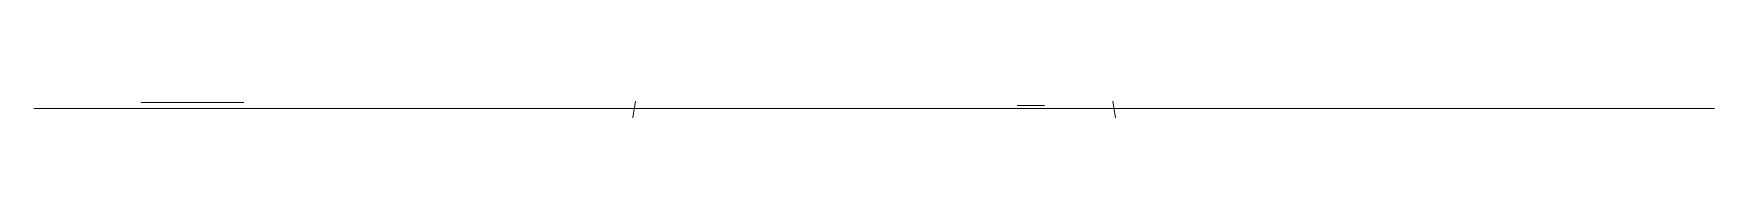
# Model space of a CAD drawing. Header units: inches. Extents: x 3268 to 7018, y 976 to 6708.
# Drawn here: x 5716.43 to 5717.817, y 3497.656 to 3497.67 of the extents above; entities that cross this region are included whole.
import ezdxf

# ---------------------------------------------------------------- set-up
doc = ezdxf.new("R2010")
doc.units = ezdxf.units.IN
doc.header["$MEASUREMENT"] = 0
doc.layers.add('G-IMPT', color=8, linetype='Continuous', lineweight=9)
doc.layers.add('Q-SPCQ', color=91, linetype='Continuous', lineweight=9)

# ---------------------------------------------------------------- blocks, each defined once
blk = doc.blocks.new('Add On Locker for Revit - LKR-2_10_dwg_LKR-2_10-9310973-Overall Retail Plan Opt 2')
at = {"layer": 'G-IMPT', "color": 133}
for p, q in [((16.7817, -7.5067), (16.0882, -7.5067)), ((16.0882, -7.5067), (16.7817, -7.5067)), ((16.7817, -7.5067), (17.4753, -7.5067)), ((17.4753, -7.5067), (16.7817, -7.5067))]:
    blk.add_line(p, q, dxfattribs=at)
at = {"layer": 'G-IMPT', "color": 133, "flags": 128}
for points in [[(16.2616, -7.5017), (16.2404, -7.5017), (16.2191, -7.5017), (16.1979, -7.5017), (16.1767, -7.5017)], [(16.1767, -7.5017), (16.1912, -7.5017), (16.2058, -7.5017), (16.2203, -7.5017), (16.2348, -7.5017)], [(16.2348, -7.5017), (16.227, -7.5017), (16.2192, -7.5017), (16.2114, -7.5017), (16.2036, -7.5017)], [(16.2131, -7.5017), (16.2253, -7.5017), (16.2374, -7.5017), (16.2495, -7.5017), (16.2616, -7.5017)], [(16.2568, -7.5017), (16.254, -7.5017), (16.2512, -7.5017), (16.2484, -7.5017), (16.2456, -7.5017)], [(16.5826, -7.5143), (16.5831, -7.5108), (16.5836, -7.5074), (16.5842, -7.504), (16.5847, -7.5006)], [(16.5847, -7.5006), (16.5842, -7.504), (16.5836, -7.5074), (16.5831, -7.5108), (16.5826, -7.5143)], [(16.5826, -7.5143), (16.5831, -7.5108), (16.5836, -7.5074), (16.5842, -7.504), (16.5847, -7.5006)], [(16.5847, -7.5006), (16.5842, -7.504), (16.5836, -7.5074), (16.5831, -7.5108), (16.5826, -7.5143)], [(16.9787, -7.5006), (16.9793, -7.504), (16.9798, -7.5074), (16.9804, -7.5108), (16.9809, -7.5143)], [(16.9809, -7.5143), (16.9804, -7.5108), (16.9798, -7.5074), (16.9793, -7.504), (16.9787, -7.5006)], [(16.9787, -7.5006), (16.9793, -7.504), (16.9798, -7.5074), (16.9804, -7.5108), (16.9809, -7.5143)], [(16.9809, -7.5143), (16.9804, -7.5108), (16.9798, -7.5074), (16.9793, -7.504), (16.9787, -7.5006)], [(16.2348, -7.5067), (16.2203, -7.5067), (16.2058, -7.5067), (16.1912, -7.5067), (16.1767, -7.5067)], [(16.1767, -7.5067), (16.1979, -7.5067), (16.2191, -7.5067), (16.2404, -7.5067), (16.2616, -7.5067)], [(16.1911, -7.5067), (16.1875, -7.5067), (16.1839, -7.5067), (16.1803, -7.5067), (16.1767, -7.5067)], [(16.1767, -7.5067), (16.1803, -7.5067), (16.1839, -7.5067), (16.1875, -7.5067), (16.1911, -7.5067)], [(16.1911, -7.5067), (16.1939, -7.5067), (16.1967, -7.5067), (16.1995, -7.5067), (16.2023, -7.5067)], [(16.2616, -7.5067), (16.2443, -7.5067), (16.2269, -7.5067), (16.2096, -7.5067), (16.1922, -7.5067)], [(16.2023, -7.5067), (16.2171, -7.5067), (16.232, -7.5067), (16.2468, -7.5067), (16.2616, -7.5067)], [(16.2036, -7.5067), (16.2114, -7.5067), (16.2192, -7.5067), (16.227, -7.5067), (16.2348, -7.5067)], [(16.2616, -7.5067), (16.2495, -7.5067), (16.2374, -7.5067), (16.2253, -7.5067), (16.2131, -7.5067)], [(16.2456, -7.5067), (16.2484, -7.5067), (16.2512, -7.5067), (16.254, -7.5067), (16.2568, -7.5067)], [(16.4442, -7.5067), (16.4067, -7.5067), (16.3692, -7.5067), (16.3317, -7.5067), (16.2942, -7.5067)], [(16.2942, -7.5067), (16.3817, -7.5067), (16.4692, -7.5067), (16.5567, -7.5067), (16.6442, -7.5067)], [(16.6442, -7.5067), (16.5567, -7.5067), (16.4692, -7.5067), (16.3817, -7.5067), (16.2942, -7.5067)], [(16.2942, -7.5067), (16.3317, -7.5067), (16.3692, -7.5067), (16.4067, -7.5067), (16.4442, -7.5067)], [(16.3917, -7.5067), (16.3938, -7.5067), (16.3959, -7.5067), (16.3981, -7.5067), (16.4002, -7.5067)], [(16.4192, -7.5067), (16.4317, -7.5067), (16.4442, -7.5067), (16.4567, -7.5067), (16.4692, -7.5067)], [(16.5192, -7.5067), (16.4942, -7.5067), (16.4692, -7.5067), (16.4442, -7.5067), (16.4192, -7.5067)], [(16.4394, -7.5067), (16.4415, -7.5067), (16.4436, -7.5067), (16.4458, -7.5067), (16.4479, -7.5067)], [(16.4692, -7.5067), (16.4817, -7.5067), (16.4942, -7.5067), (16.5067, -7.5067), (16.5192, -7.5067)], [(16.487, -7.5067), (16.4892, -7.5067), (16.4913, -7.5067), (16.4935, -7.5067), (16.4956, -7.5067)], [(16.4956, -7.5067), (16.4935, -7.5067), (16.4913, -7.5067), (16.4892, -7.5067), (16.487, -7.5067)], [(16.6442, -7.5067), (16.6067, -7.5067), (16.5692, -7.5067), (16.5317, -7.5067), (16.4942, -7.5067)], [(16.4942, -7.5067), (16.5317, -7.5067), (16.5692, -7.5067), (16.6067, -7.5067), (16.6442, -7.5067)], [(16.5237, -7.5067), (16.5216, -7.5067), (16.5194, -7.5067), (16.5173, -7.5067), (16.5152, -7.5067)], [(16.5152, -7.5067), (16.5173, -7.5067), (16.5194, -7.5067), (16.5216, -7.5067), (16.5237, -7.5067)], [(16.6032, -7.5067), (16.6051, -7.5067), (16.607, -7.5067), (16.6088, -7.5067), (16.6107, -7.5067)], [(16.6107, -7.5067), (16.6088, -7.5067), (16.607, -7.5067), (16.6051, -7.5067), (16.6032, -7.5067)], [(16.7071, -7.5067), (16.7163, -7.5067), (16.7255, -7.5067), (16.7347, -7.5067), (16.7438, -7.5067)], [(16.7438, -7.5067), (16.7347, -7.5067), (16.7255, -7.5067), (16.7163, -7.5067), (16.7071, -7.5067)], [(16.7573, -7.5067), (16.7594, -7.5067), (16.7616, -7.5067), (16.7637, -7.5067), (16.7658, -7.5067)], [(16.7658, -7.5067), (16.7637, -7.5067), (16.7616, -7.5067), (16.7594, -7.5067), (16.7573, -7.5067)], [(16.8465, -7.5067), (16.8487, -7.5067), (16.8508, -7.5067), (16.853, -7.5067), (16.8551, -7.5067)], [(16.8551, -7.5067), (16.853, -7.5067), (16.8508, -7.5067), (16.8487, -7.5067), (16.8465, -7.5067)], [(16.8747, -7.5067), (16.8768, -7.5067), (16.8789, -7.5067), (16.8811, -7.5067), (16.8832, -7.5067)], [(17.2692, -7.5067), (17.1817, -7.5067), (17.0942, -7.5067), (17.0067, -7.5067), (16.9192, -7.5067)], [(16.9192, -7.5067), (16.9567, -7.5067), (16.9942, -7.5067), (17.0317, -7.5067), (17.0692, -7.5067)], [(17.0692, -7.5067), (17.0317, -7.5067), (16.9942, -7.5067), (16.9567, -7.5067), (16.9192, -7.5067)], [(16.9192, -7.5067), (17.0067, -7.5067), (17.0942, -7.5067), (17.1817, -7.5067), (17.2692, -7.5067)], [(16.9224, -7.5067), (16.9245, -7.5067), (16.9266, -7.5067), (16.9288, -7.5067), (16.9309, -7.5067)], [(16.97, -7.5067), (16.9722, -7.5067), (16.9743, -7.5067), (16.9765, -7.5067), (16.9786, -7.5067)], [(16.9786, -7.5067), (16.9765, -7.5067), (16.9743, -7.5067), (16.9722, -7.5067), (16.97, -7.5067)], [(17.0442, -7.5067), (17.0567, -7.5067), (17.0692, -7.5067), (17.0817, -7.5067), (17.0942, -7.5067)], [(17.1442, -7.5067), (17.1192, -7.5067), (17.0942, -7.5067), (17.0692, -7.5067), (17.0442, -7.5067)], [(17.0825, -7.5067), (17.0844, -7.5067), (17.0863, -7.5067), (17.0882, -7.5067), (17.09, -7.5067)], [(17.09, -7.5067), (17.0882, -7.5067), (17.0863, -7.5067), (17.0844, -7.5067), (17.0825, -7.5067)], [(17.0942, -7.5067), (17.1067, -7.5067), (17.1192, -7.5067), (17.1317, -7.5067), (17.1442, -7.5067)], [(17.1192, -7.5067), (17.1567, -7.5067), (17.1942, -7.5067), (17.2317, -7.5067), (17.2692, -7.5067)], [(17.2692, -7.5067), (17.2317, -7.5067), (17.1942, -7.5067), (17.1567, -7.5067), (17.1192, -7.5067)], [(17.369, -7.5067), (17.3632, -7.5067), (17.3574, -7.5067), (17.3516, -7.5067), (17.3459, -7.5067)], [(17.3459, -7.5067), (17.3487, -7.5067), (17.3515, -7.5067), (17.3543, -7.5067), (17.3571, -7.5067)], [(17.3571, -7.5067), (17.3619, -7.5067), (17.3667, -7.5067), (17.3715, -7.5067), (17.3763, -7.5067)], [(17.3763, -7.5067), (17.3745, -7.5067), (17.3726, -7.5067), (17.3708, -7.5067), (17.369, -7.5067)], [(17.3795, -7.5067), (17.3823, -7.5067), (17.3851, -7.5067), (17.3879, -7.5067), (17.3907, -7.5067)], [(17.3955, -7.5067), (17.3927, -7.5067), (17.3899, -7.5067), (17.3871, -7.5067), (17.3843, -7.5067)]]:
    blk.add_lwpolyline(points, dxfattribs=at)
at = {"layer": 'G-IMPT', "color": 133}
for points in [[(16.2036, -7.5017), (16.202, -7.5017), (16.199, -7.5017), (16.1947, -7.5017), (16.1904, -7.5017), (16.1865, -7.5017), (16.183, -7.5017), (16.1802, -7.5017), (16.1787, -7.5017), (16.1783, -7.5017), (16.1783, -7.5017)], [(16.1783, -7.5017), (16.1783, -7.5017), (16.1788, -7.5017), (16.1808, -7.5017), (16.1844, -7.5017), (16.1891, -7.5017), (16.1949, -7.5017), (16.2015, -7.5017), (16.2084, -7.5017), (16.2134, -7.5017), (16.216, -7.5017)], [(16.2166, -7.5017), (16.213, -7.5017), (16.2063, -7.5017), (16.1974, -7.5017), (16.1909, -7.5017), (16.1895, -7.5017), (16.1895, -7.5017)], [(16.216, -7.5017), (16.2189, -7.5017), (16.2244, -7.5017), (16.232, -7.5017), (16.2391, -7.5017), (16.2454, -7.5017), (16.2503, -7.5017), (16.2541, -7.5017), (16.2562, -7.5017), (16.2568, -7.5017), (16.2568, -7.5017)], [(16.2456, -7.5017), (16.2454, -7.5017), (16.2438, -7.5017), (16.2378, -7.5017), (16.2279, -7.5017), (16.2206, -7.5017), (16.2166, -7.5017)], [(16.216, -7.5067), (16.2134, -7.5067), (16.2084, -7.5067), (16.2015, -7.5067), (16.1949, -7.5067), (16.1891, -7.5067), (16.1844, -7.5067), (16.1808, -7.5067), (16.1788, -7.5067), (16.1783, -7.5067), (16.1783, -7.5067)], [(16.1783, -7.5067), (16.1783, -7.5067), (16.1787, -7.5067), (16.1802, -7.5067), (16.183, -7.5067), (16.1865, -7.5067), (16.1904, -7.5067), (16.1947, -7.5067), (16.199, -7.5067), (16.202, -7.5067), (16.2036, -7.5067)], [(16.2568, -7.5067), (16.2568, -7.5067), (16.2562, -7.5067), (16.2541, -7.5067), (16.2503, -7.5067), (16.2454, -7.5067), (16.2391, -7.5067), (16.232, -7.5067), (16.2244, -7.5067), (16.2189, -7.5067), (16.216, -7.5067)], [(16.4408, -7.5067), (16.4396, -7.5067), (16.4366, -7.5067), (16.4306, -7.5067), (16.4233, -7.5067), (16.418, -7.5067), (16.4153, -7.5067)], [(16.463, -7.5067), (16.4604, -7.5067), (16.4556, -7.5067), (16.4486, -7.5067), (16.4436, -7.5067), (16.4415, -7.5067), (16.4408, -7.5067)], [(16.4774, -7.5067), (16.4752, -7.5067), (16.4705, -7.5067), (16.4655, -7.5067), (16.463, -7.5067)], [(16.487, -7.5067), (16.4857, -7.5067), (16.4828, -7.5067), (16.4793, -7.5067), (16.4774, -7.5067)], [(16.5237, -7.5067), (16.5255, -7.5067), (16.5293, -7.5067), (16.5362, -7.5067), (16.5441, -7.5067), (16.5494, -7.5067), (16.5522, -7.5067)], [(16.5519, -7.5067), (16.5491, -7.5067), (16.5437, -7.5067), (16.5358, -7.5067), (16.529, -7.5067), (16.5253, -7.5067), (16.5237, -7.5067)], [(16.5885, -7.5067), (16.5885, -7.5067), (16.588, -7.5067), (16.586, -7.5067), (16.5825, -7.5067), (16.5778, -7.5067), (16.5723, -7.5067), (16.5659, -7.5067), (16.5592, -7.5067), (16.5544, -7.5067), (16.5519, -7.5067)], [(16.5522, -7.5067), (16.5547, -7.5067), (16.5595, -7.5067), (16.5662, -7.5067), (16.5725, -7.5067), (16.5781, -7.5067), (16.5827, -7.5067), (16.5862, -7.5067), (16.5881, -7.5067), (16.5885, -7.5067), (16.5885, -7.5067)], [(16.6215, -7.5067), (16.6179, -7.5067), (16.611, -7.5067), (16.6056, -7.5067), (16.6032, -7.5067)], [(16.6032, -7.5067), (16.6056, -7.5067), (16.6111, -7.5067), (16.6179, -7.5067), (16.6215, -7.5067)], [(16.6107, -7.5067), (16.6128, -7.5067), (16.6174, -7.5067), (16.626, -7.5067), (16.6355, -7.5067), (16.642, -7.5067), (16.6454, -7.5067)], [(16.6448, -7.5067), (16.6415, -7.5067), (16.6351, -7.5067), (16.6257, -7.5067), (16.6175, -7.5067), (16.6128, -7.5067), (16.6107, -7.5067)], [(16.6448, -7.5067), (16.6408, -7.5067), (16.6328, -7.5067), (16.6252, -7.5067), (16.6215, -7.5067)], [(16.6215, -7.5067), (16.6251, -7.5067), (16.6328, -7.5067), (16.6406, -7.5067), (16.6447, -7.5067)], [(16.6447, -7.5067), (16.6484, -7.5067), (16.6557, -7.5067), (16.6665, -7.5067), (16.6762, -7.5067), (16.6816, -7.5067), (16.684, -7.5067)], [(16.6961, -7.5067), (16.6962, -7.5067), (16.6955, -7.5067), (16.6928, -7.5067), (16.6878, -7.5067), (16.6813, -7.5067), (16.6734, -7.5067), (16.6644, -7.5067), (16.6551, -7.5067), (16.6483, -7.5067), (16.6448, -7.5067)], [(16.7616, -7.5067), (16.7574, -7.5067), (16.7537, -7.5067), (16.7536, -7.5067)], [(16.7536, -7.5067), (16.7537, -7.5067), (16.7574, -7.5067), (16.7616, -7.5067)], [(16.7616, -7.5067), (16.7658, -7.5067), (16.7694, -7.5067), (16.7695, -7.5067)], [(16.7695, -7.5067), (16.7694, -7.5067), (16.7658, -7.5067), (16.7616, -7.5067)], [(16.8181, -7.5067), (16.8156, -7.5067), (16.8108, -7.5067), (16.8041, -7.5067), (16.7978, -7.5067), (16.7922, -7.5067), (16.7876, -7.5067), (16.7841, -7.5067), (16.7822, -7.5067), (16.7817, -7.5067), (16.7817, -7.5067)], [(16.7817, -7.5067), (16.7817, -7.5067), (16.7822, -7.5067), (16.7842, -7.5067), (16.7878, -7.5067), (16.7925, -7.5067), (16.798, -7.5067), (16.8044, -7.5067), (16.811, -7.5067), (16.8159, -7.5067), (16.8184, -7.5067)], [(16.8184, -7.5067), (16.8212, -7.5067), (16.8266, -7.5067), (16.8344, -7.5067), (16.8413, -7.5067), (16.8449, -7.5067), (16.8465, -7.5067)], [(16.9238, -7.5067), (16.9226, -7.5067), (16.9196, -7.5067), (16.9136, -7.5067), (16.9063, -7.5067), (16.901, -7.5067), (16.8983, -7.5067)], [(16.946, -7.5067), (16.9434, -7.5067), (16.9386, -7.5067), (16.9316, -7.5067), (16.9266, -7.5067), (16.9245, -7.5067), (16.9238, -7.5067)], [(16.9604, -7.5067), (16.9582, -7.5067), (16.9535, -7.5067), (16.9485, -7.5067), (16.946, -7.5067)], [(16.97, -7.5067), (16.9687, -7.5067), (16.9658, -7.5067), (16.9623, -7.5067), (16.9604, -7.5067)], [(17.0053, -7.5067), (17.0022, -7.5067), (16.9973, -7.5067), (16.9957, -7.5067), (16.9957, -7.5067)], [(16.9957, -7.5067), (16.9957, -7.5067), (16.9962, -7.5067), (16.9981, -7.5067), (17.0016, -7.5067), (17.006, -7.5067), (17.0115, -7.5067), (17.0178, -7.5067), (17.0244, -7.5067), (17.0293, -7.5067), (17.0318, -7.5067)], [(17.0318, -7.5067), (17.0292, -7.5067), (17.0243, -7.5067), (17.0171, -7.5067), (17.0106, -7.5067), (17.007, -7.5067), (17.0053, -7.5067)], [(17.0583, -7.5067), (17.0566, -7.5067), (17.0529, -7.5067), (17.0464, -7.5067), (17.0392, -7.5067), (17.0343, -7.5067), (17.0318, -7.5067)], [(17.0318, -7.5067), (17.0343, -7.5067), (17.0391, -7.5067), (17.0457, -7.5067), (17.052, -7.5067), (17.0575, -7.5067), (17.062, -7.5067), (17.0654, -7.5067), (17.0674, -7.5067), (17.0679, -7.5067), (17.0679, -7.5067)], [(17.0679, -7.5067), (17.0679, -7.5067), (17.0663, -7.5067), (17.0614, -7.5067), (17.0583, -7.5067)], [(17.1242, -7.5067), (17.1201, -7.5067), (17.1122, -7.5067), (17.1007, -7.5067), (17.0904, -7.5067), (17.085, -7.5067), (17.0825, -7.5067)], [(17.0825, -7.5067), (17.085, -7.5067), (17.0904, -7.5067), (17.1006, -7.5067), (17.1121, -7.5067), (17.12, -7.5067), (17.124, -7.5067)], [(17.09, -7.5067), (17.0921, -7.5067), (17.0968, -7.5067), (17.1053, -7.5067), (17.1148, -7.5067), (17.1213, -7.5067), (17.1247, -7.5067)], [(17.1241, -7.5067), (17.1208, -7.5067), (17.1144, -7.5067), (17.1051, -7.5067), (17.0968, -7.5067), (17.0921, -7.5067), (17.09, -7.5067)], [(17.124, -7.5067), (17.1278, -7.5067), (17.1351, -7.5067), (17.1458, -7.5067), (17.1556, -7.5067), (17.1609, -7.5067), (17.1634, -7.5067)], [(17.1755, -7.5067), (17.1755, -7.5067), (17.1749, -7.5067), (17.1721, -7.5067), (17.1672, -7.5067), (17.1607, -7.5067), (17.1528, -7.5067), (17.1438, -7.5067), (17.1344, -7.5067), (17.1276, -7.5067), (17.1242, -7.5067)], [(17.3181, -7.5067), (17.3157, -7.5067), (17.3118, -7.5067), (17.3106, -7.5067), (17.3106, -7.5067)], [(17.317, -7.5067), (17.317, -7.5067), (17.3176, -7.5067), (17.3205, -7.5067), (17.3254, -7.5067), (17.3294, -7.5067), (17.3316, -7.5067)], [(17.3316, -7.5067), (17.3289, -7.5067), (17.3239, -7.5067), (17.3198, -7.5067), (17.3181, -7.5067)]]:
    blk.add_open_spline(points, degree=3, dxfattribs=at)
for points, knots in [([(16.1895, -7.5017), (16.1896, -7.5017), (16.1904, -7.5017), (16.194, -7.5017), (16.1986, -7.5017), (16.2049, -7.5017), (16.2098, -7.5017), (16.2131, -7.5017)], [0, 0, 0, 0, 0.1875, 0.375, 0.53125, 0.6875, 1, 1, 1, 1]), ([(16.1895, -7.5067), (16.1895, -7.5067), (16.1903, -7.5067), (16.1952, -7.5067), (16.2047, -7.5067), (16.213, -7.5067), (16.2166, -7.5067)], [0, 0, 0, 0, 0.1875, 0.375, 0.75, 1, 1, 1, 1]), ([(16.2131, -7.5067), (16.2104, -7.5067), (16.2059, -7.5067), (16.1994, -7.5067), (16.1945, -7.5067), (16.1905, -7.5067), (16.1896, -7.5067), (16.1895, -7.5067)], [0, 0, 0, 0, 0.25, 0.4375, 0.625, 0.78125, 1, 1, 1, 1]), ([(16.2166, -7.5067), (16.2206, -7.5067), (16.227, -7.5067), (16.2355, -7.5067), (16.2428, -7.5067), (16.2453, -7.5067), (16.2456, -7.5067)], [0, 0, 0, 0, 0.25, 0.4375, 0.625, 1, 1, 1, 1]), ([(16.4153, -7.5067), (16.4121, -7.5067), (16.4064, -7.5067), (16.3996, -7.5067), (16.3947, -7.5067), (16.3922, -7.5067), (16.3914, -7.5067), (16.3917, -7.5067)], [0, 0, 0, 0, 0.1875, 0.375, 0.53125, 0.6875, 1, 1, 1, 1]), ([(16.4003, -7.5067), (16.4004, -7.5067), (16.4009, -7.5067), (16.4052, -7.5067), (16.4121, -7.5067), (16.4168, -7.5067)], [0.1875, 0.1875, 0.1875, 0.1875, 0.375, 0.625, 1, 1, 1, 1]), ([(16.4168, -7.5067), (16.42, -7.5067), (16.4258, -7.5067), (16.4324, -7.5067), (16.437, -7.5067), (16.439, -7.5067), (16.4396, -7.5067), (16.4394, -7.5067)], [0, 0, 0, 0, 0.1875, 0.375, 0.53125, 0.6875, 1, 1, 1, 1]), ([(16.448, -7.5067), (16.4481, -7.5067), (16.4484, -7.5067), (16.4505, -7.5067), (16.4562, -7.5067), (16.4611, -7.5067), (16.4645, -7.5067)], [0.1875, 0.1875, 0.1875, 0.1875, 0.375, 0.5625, 0.75, 1, 1, 1, 1]), ([(16.4645, -7.5067), (16.4675, -7.5067), (16.4731, -7.5067), (16.4796, -7.5067), (16.4841, -7.5067), (16.4866, -7.5067), (16.4873, -7.5067), (16.487, -7.5067)], [0, 0, 0, 0, 0.1875, 0.375, 0.53125, 0.6875, 1, 1, 1, 1]), ([(16.6876, -7.5067), (16.6876, -7.5067), (16.6871, -7.5067), (16.6848, -7.5067), (16.6806, -7.5067), (16.6695, -7.5067), (16.6562, -7.5067), (16.6448, -7.5067)], [0, 0, 0, 0, 0.125, 0.25, 0.375, 0.5, 1, 1, 1, 1]), ([(16.6454, -7.5067), (16.651, -7.5067), (16.6615, -7.5067), (16.6736, -7.5067), (16.6807, -7.5067), (16.6848, -7.5067), (16.6871, -7.5067), (16.6876, -7.5067), (16.6876, -7.5067)], [0, 0, 0, 0, 0.25, 0.5, 0.625, 0.75, 0.875, 1, 1, 1, 1]), ([(16.684, -7.5067), (16.6881, -7.5067), (16.6928, -7.5067), (16.6957, -7.5067), (16.6962, -7.5067), (16.6961, -7.5067)], [0, 0, 0, 0, 0.5, 0.75, 1, 1, 1, 1]), ([(16.8465, -7.5067), (16.8448, -7.5067), (16.841, -7.5067), (16.8318, -7.5067), (16.8237, -7.5067), (16.8181, -7.5067)], [0, 0, 0, 0, 0.25, 0.5, 1, 1, 1, 1]), ([(16.8983, -7.5067), (16.8951, -7.5067), (16.8894, -7.5067), (16.8826, -7.5067), (16.8778, -7.5067), (16.8752, -7.5067), (16.8744, -7.5067), (16.8747, -7.5067)], [0, 0, 0, 0, 0.1875, 0.375, 0.53125, 0.6875, 1, 1, 1, 1]), ([(16.8833, -7.5067), (16.8834, -7.5067), (16.8839, -7.5067), (16.8882, -7.5067), (16.8951, -7.5067), (16.8998, -7.5067)], [0.1875, 0.1875, 0.1875, 0.1875, 0.375, 0.625, 1, 1, 1, 1]), ([(16.8998, -7.5042), (16.9008, -7.5042), (16.903, -7.5042), (16.9061, -7.5042), (16.9091, -7.5042), (16.9119, -7.5042), (16.9144, -7.5042), (16.9166, -7.5042), (16.9185, -7.5042), (16.9197, -7.5042), (16.9205, -7.5042), (16.921, -7.5042), (16.9214, -7.5042), (16.9218, -7.5042), (16.922, -7.5042), (16.9222, -7.5042), (16.9223, -7.5042), (16.9223, -7.5042), (16.9224, -7.5042)], [0, 0, 0, 0, 0.068196, 0.134661, 0.201978, 0.270704, 0.339948, 0.408014, 0.476753, 0.547294, 0.585593, 0.628823, 0.677117, 0.731171, 0.789782, 0.854308, 0.924356, 1, 1, 1, 1]), ([(16.931, -7.5067), (16.9311, -7.5067), (16.9314, -7.5067), (16.9335, -7.5067), (16.9392, -7.5067), (16.9441, -7.5067), (16.9475, -7.5067)], [0.1875, 0.1875, 0.1875, 0.1875, 0.375, 0.5625, 0.75, 1, 1, 1, 1]), ([(16.9475, -7.5067), (16.9505, -7.5067), (16.9561, -7.5067), (16.9626, -7.5067), (16.9671, -7.5067), (16.9696, -7.5067), (16.9703, -7.5067), (16.97, -7.5067)], [0, 0, 0, 0, 0.1875, 0.375, 0.53125, 0.6875, 1, 1, 1, 1]), ([(17.1669, -7.5067), (17.1669, -7.5067), (17.1664, -7.5067), (17.1641, -7.5067), (17.1599, -7.5067), (17.1489, -7.5067), (17.1356, -7.5067), (17.1241, -7.5067)], [0, 0, 0, 0, 0.125, 0.25, 0.375, 0.5, 1, 1, 1, 1]), ([(17.1247, -7.5067), (17.1304, -7.5067), (17.1409, -7.5067), (17.1529, -7.5067), (17.16, -7.5067), (17.1641, -7.5067), (17.1664, -7.5067), (17.1669, -7.5067), (17.1669, -7.5067)], [0, 0, 0, 0, 0.25, 0.5, 0.625, 0.75, 0.875, 1, 1, 1, 1]), ([(17.1634, -7.5067), (17.1674, -7.5067), (17.1721, -7.5067), (17.175, -7.5067), (17.1755, -7.5067), (17.1755, -7.5067)], [0, 0, 0, 0, 0.5, 0.75, 1, 1, 1, 1]), ([(17.3106, -7.5067), (17.3107, -7.5067), (17.3113, -7.5067), (17.3138, -7.5067), (17.318, -7.5067), (17.3234, -7.5067), (17.3301, -7.5067), (17.3401, -7.5067), (17.3481, -7.5067), (17.3538, -7.5067)], [0, 0, 0, 0, 0.125, 0.25, 0.375, 0.5, 0.625, 0.75, 1, 1, 1, 1]), ([(17.3535, -7.5067), (17.3488, -7.5067), (17.3423, -7.5067), (17.3339, -7.5067), (17.3283, -7.5067), (17.3236, -7.5067), (17.3199, -7.5067), (17.3177, -7.5067), (17.3171, -7.5067), (17.317, -7.5067)], [0, 0, 0, 0, 0.25, 0.375, 0.5, 0.625, 0.75, 0.875, 1, 1, 1, 1]), ([(17.3536, -7.5067), (17.3496, -7.5067), (17.3421, -7.5067), (17.3325, -7.5067), (17.3242, -7.5067), (17.322, -7.5067), (17.3218, -7.5067)], [0, 0, 0, 0, 0.25, 0.5, 0.6875, 1, 1, 1, 1]), ([(17.3218, -7.5067), (17.322, -7.5067), (17.3229, -7.5067), (17.3263, -7.5067), (17.3322, -7.5067), (17.3376, -7.5067), (17.3441, -7.5067), (17.3515, -7.5067), (17.357, -7.5067), (17.3603, -7.5067)], [0, 0, 0, 0, 0.125, 0.3125, 0.4375, 0.5625, 0.6875, 0.8125, 1, 1, 1, 1]), ([(17.3282, -7.5067), (17.3283, -7.5067), (17.3292, -7.5067), (17.3334, -7.5067), (17.3416, -7.5067), (17.3488, -7.5067), (17.3534, -7.5067)], [0, 0, 0, 0, 0.1875, 0.375, 0.625, 1, 1, 1, 1]), ([(17.3603, -7.5067), (17.3576, -7.5067), (17.3524, -7.5067), (17.345, -7.5067), (17.3387, -7.5067), (17.331, -7.5067), (17.3286, -7.5067), (17.3282, -7.5067)], [0, 0, 0, 0, 0.1875, 0.375, 0.53125, 0.6875, 1, 1, 1, 1]), ([(17.3534, -7.5067), (17.3564, -7.5067), (17.3613, -7.5067), (17.3681, -7.5067), (17.373, -7.5067), (17.3768, -7.5067), (17.3787, -7.5067), (17.3795, -7.5067)], [0, 0, 0, 0, 0.25, 0.4375, 0.625, 0.8125, 1, 1, 1, 1]), ([(17.3907, -7.5067), (17.3898, -7.5067), (17.3876, -7.5067), (17.3827, -7.5067), (17.3782, -7.5067), (17.3727, -7.5067), (17.3667, -7.5067), (17.3604, -7.5067), (17.3558, -7.5067), (17.3535, -7.5067)], [0, 0, 0, 0, 0.25, 0.375, 0.5, 0.625, 0.75, 0.875, 1, 1, 1, 1]), ([(17.3745, -7.5067), (17.3723, -7.5067), (17.3659, -7.5067), (17.3583, -7.5067), (17.3536, -7.5067)], [0, 0, 0, 0, 0.375, 1, 1, 1, 1]), ([(17.3538, -7.5067), (17.3592, -7.5067), (17.3666, -7.5067), (17.3759, -7.5067), (17.3822, -7.5067), (17.3872, -7.5067), (17.3925, -7.5067), (17.3948, -7.5067), (17.3955, -7.5067)], [0, 0, 0, 0, 0.25, 0.375, 0.5, 0.625, 0.75, 1, 1, 1, 1]), ([(17.3843, -7.5067), (17.3837, -7.5067), (17.3814, -7.5067), (17.3777, -7.5067), (17.3745, -7.5067)], [0, 0, 0, 0, 0.375, 1, 1, 1, 1])]:
    blk.add_open_spline(points, degree=3, knots=knots, dxfattribs=at)
blk = doc.blocks.new('Add On Locker for Revit - LKR-2_10_dwg-9310972-Overall Retail Plan Opt 2')
blk.add_blockref('Add On Locker for Revit - LKR-2_10_dwg_LKR-2_10-9310973-Overall Retail Plan Opt 2', (0, 0))
blk = doc.blocks.new('Add On Locker for Revit - Add On Locker for Revit-9310252-Overall Retail Plan Opt 2')
blk.add_blockref('Add On Locker for Revit - LKR-2_10_dwg-9310972-Overall Retail Plan Opt 2', (1.9693, -15.4273))
blk = doc.blocks.new('Arch_5 Points - Units and Amenities_v2022_rvt-1-Overall Retail Plan Opt 2')
at = {"layer": 'Q-SPCQ', "color": 133, "lineweight": 9}
blk.add_blockref('Add On Locker for Revit - Add On Locker for Revit-9310252-Overall Retail Plan Opt 2', (5698.3727, 3520.5976), dxfattribs=at)

msp = doc.modelspace()

# ---------------------------------------------------------------- block references
at = {"lineweight": 5}
msp.add_blockref('Arch_5 Points - Units and Amenities_v2022_rvt-1-Overall Retail Plan Opt 2', (0, 0), dxfattribs=at)

doc.saveas('drawing.dxf')
